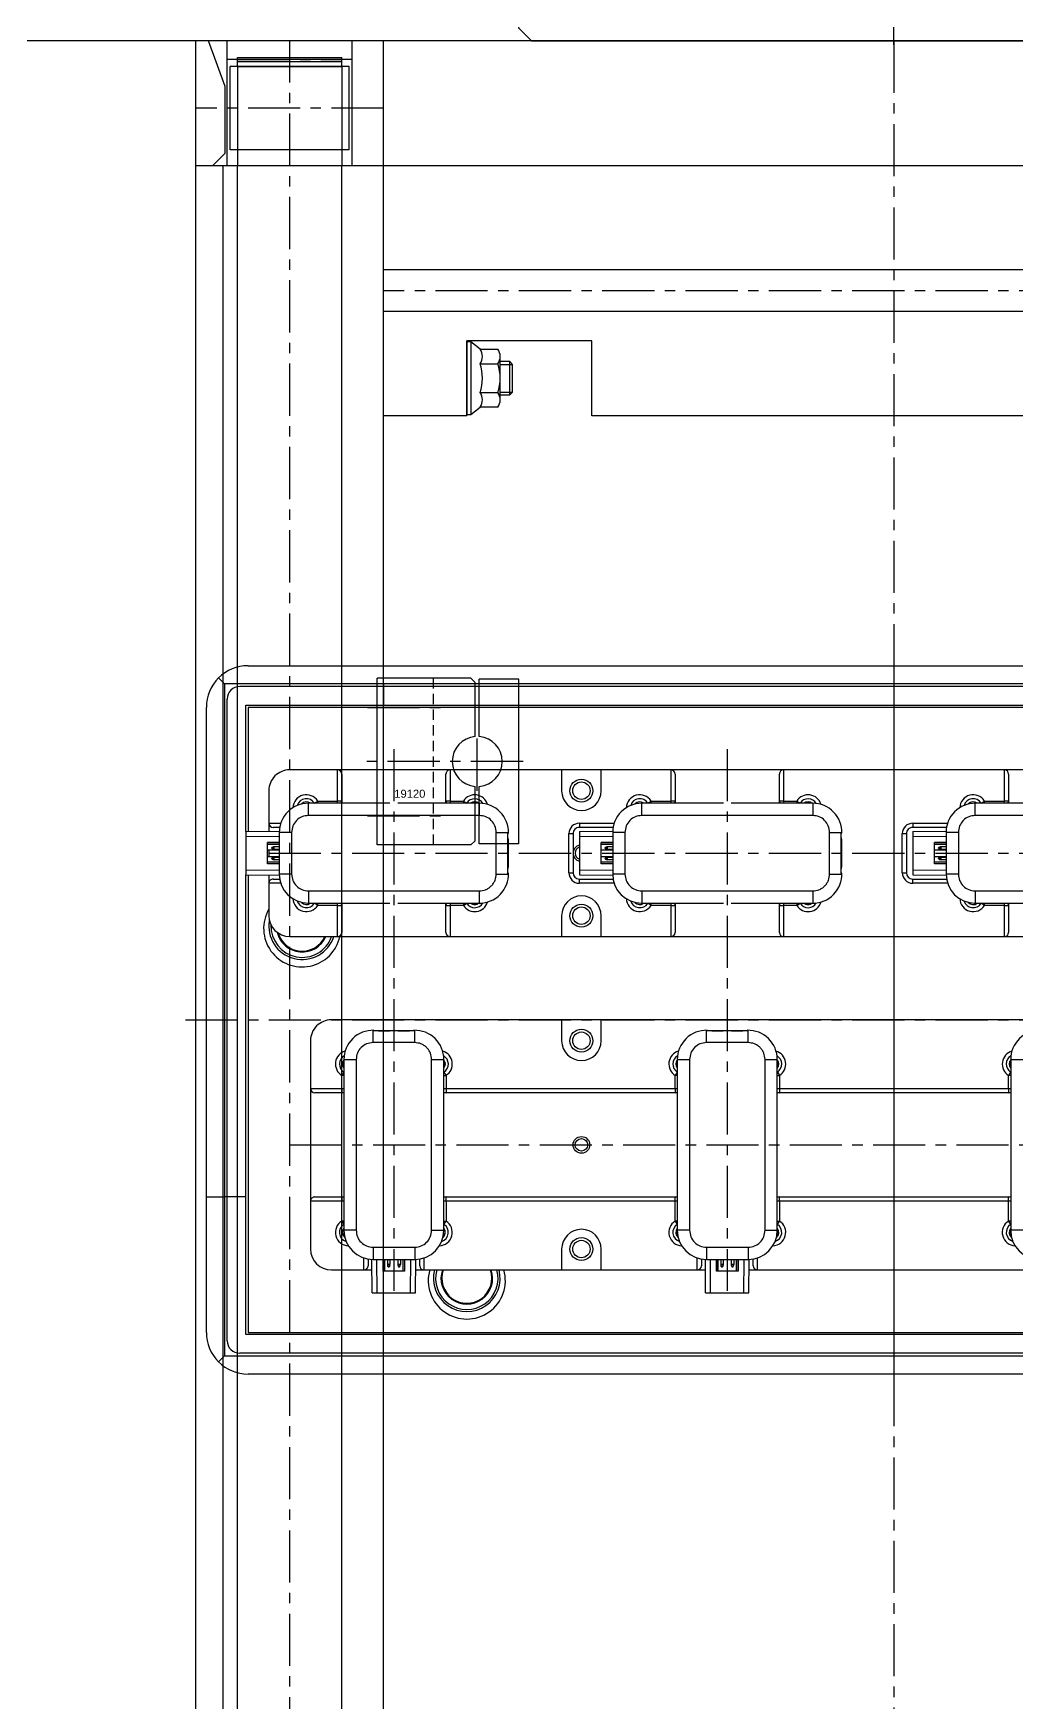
# Model space of a CAD drawing. Header units: inches. Extents: x 0 to 23821, y 0 to 11279.
# Drawn here: x 7330.6 to 7566.6, y 4706.5 to 5107.1 of the extents above; entities that cross this region are included whole.
import ezdxf

# ---------------------------------------------------------------- set-up
doc = ezdxf.new("R2010")
doc.units = ezdxf.units.IN
doc.header["$LTSCALE"] = 10
doc.header["$MEASUREMENT"] = 0
doc.linetypes.add('CENTER', pattern=[2, 1.25, -0.25, 0.25, -0.25])
doc.linetypes.add('HIDDEN', pattern=[0.375, 0.25, -0.125])
for name, color, linetype in [('11', 1, 'CENTER'), ('22', 2, 'HIDDEN'), ('A', 8, 'Continuous'), ('B', 123, 'Continuous'), ('G', 231, 'Continuous'), ('P', 142, 'Continuous'), ('T', 3, 'Continuous'), ('V', 1, 'Continuous'), ('Y', 60, 'Continuous')]:
    doc.layers.add(name, color=color, linetype=linetype)
doc.styles.get("Standard").update_dxf_attribs({"font": 'arial.ttf'})

# ---------------------------------------------------------------- blocks, each defined once
blk = doc.blocks.new('A$C21f345d0')
blk.add_line((6520, -187), (280, -187))
blk = doc.blocks.new('A$C2d823b01')
for p, q in [((0, 0), (0, -45)), ((0, 0), (30, 0)), ((30, 0), (30, -45)), ((0, -7.5), (30, -7.5)), ((0, -37.5), (30, -37.5)), ((0, -45), (30, -45))]:
    blk.add_line(p, q)
at = {"layer": '11'}
for p, q in [((13.8, 0), (13.8, -45)), ((0, -22.5), (30, -22.5))]:
    blk.add_line(p, q, dxfattribs=at)
blk = doc.blocks.new('A$C2bffb7b2')
for p, q in [((-20, 14.25), (-20, -14.25)), ((-20, 14.25), (0, 14.25)), ((0, 14.25), (0, -14.25)), ((-20, -14.25), (0, -14.25))]:
    blk.add_line(p, q)
blk = doc.blocks.new('A$C46f90cf4')
for p, q in [((-30, 45), (-30, 37.5)), ((-30, 45), (0, 45)), ((0, 45), (0, 0)), ((-30, 37.5), (-4.5, 37.5)), ((-4.5, 37.5), (-4.5, 7.5)), ((-30, 7.5), (-30, 0)), ((-30, 7.5), (-4.5, 7.5)), ((-30, 0), (0, 0))]:
    blk.add_line(p, q)
at = {"layer": 'G'}
for p, q in [((-30, 4), (-27, 7)), ((-27, 7), (-11, 7)), ((-11, 7), (0, 3))]:
    blk.add_line(p, q, dxfattribs=at)
blk = doc.blocks.new('A$C0fd4e748')
for p, q in [((-2.2, 12.5), (-2.2, -12.5)), ((0, 12.5), (-2.2, 12.5)), ((-1.2, 12.5), (-1.2, -12.5)), ((0, 12.5), (0, -12.5)), ((0, -12.5), (-2.2, -12.5))]:
    blk.add_line(p, q)
at = {"layer": '11'}
blk.add_line((-1.68, 12.5), (-1.68, -12.5), dxfattribs=at)
blk = doc.blocks.new('A$C89def2f7')
at = {"layer": 'B'}
for p, q in [((23.8, 35), (0, 35)), ((23.8, 10), (0, 10))]:
    blk.add_line(p, q, dxfattribs=at)
for name, p in [('A$C2d823b01', (0, 45)), ('A$C46f90cf4', (30, 0)), ('A$C2bffb7b2', (23.8, 22.5))]:
    blk.add_blockref(name, p)
at = {"layer": 'B', "rotation": 180}
blk.add_blockref('A$C0fd4e748', (23.8, 22.5), dxfattribs=at)
blk = doc.blocks.new('A$Cb1803f2f')
for p, q in [((60, 0), (0, 0)), ((0, 0), (0, -245)), ((60, 0), (60, -20)), ((42, -20), (42, -50)), ((60, -20), (42, -20)), ((42.25, -21), (42.25, -20)), ((42.25, -20), (59.75, -20)), ((59.75, -20), (59.75, -21)), ((44.07, -23.2), (42.25, -21)), ((42.25, -21), (59.75, -21)), ((44.07, -23.2), (44.07, -27.46)), ((47.54, -23.2), (47.54, -27.46)), ((54.46, -23.2), (54.46, -27.46)), ((59.75, -21), (57.93, -23.2)), ((57.93, -27.46), (57.93, -23.2)), ((56.2, -28), (45.8, -28)), ((47, -30.32), (47, -28)), ((55, -28), (55, -30.32)), ((47.68, -31), (47, -30.32)), ((55, -30.32), (47, -30.32)), ((54.32, -31), (47.68, -31)), ((55, -30.32), (54.32, -31)), ((60, -50), (42, -50)), ((60, -50), (60, -195)), ((60, -195), (42, -195)), ((42, -195), (42, -225)), ((47.68, -214), (47, -214.68)), ((47, -214.68), (47, -217)), ((55, -214.68), (47, -214.68)), ((54.32, -214), (47.68, -214)), ((55, -214.68), (54.32, -214)), ((55, -217), (55, -214.68)), ((44.07, -221.8), (44.07, -217.54)), ((56.2, -217), (45.8, -217)), ((47.54, -221.8), (47.54, -217.54)), ((54.46, -221.8), (54.46, -217.54)), ((57.93, -217.54), (57.93, -221.8)), ((44.07, -221.8), (42.25, -224)), ((42.25, -224), (42.25, -225)), ((42.25, -224), (59.75, -224)), ((59.75, -224), (57.93, -221.8)), ((59.75, -225), (59.75, -224)), ((60, -225), (42, -225)), ((42.25, -225), (59.75, -225)), ((60, -225), (60, -245)), ((60, -245), (0, -245))]:
    blk.add_line(p, q)
for centre, radius, start, end in [((45.8, -20.67), 3.07, 235.6158, 304.3842), ((51, -12.27), 11.46, 252.412, 287.588), ((56.2, -20.67), 3.07, 235.6158, 304.3842), ((45.8, -24.93), 3.07, 235.6158, 304.3842), ((51, -16.54), 11.46, 252.412, 287.588), ((56.2, -24.93), 3.07, 235.6158, 304.3842), ((45.8, -220.07), 3.07, 55.6158, 124.3842), ((51, -228.46), 11.46, 72.412, 107.588), ((56.2, -220.07), 3.07, 55.6158, 124.3842), ((45.8, -224.33), 3.07, 55.6158, 124.3842), ((51, -232.73), 11.46, 72.412, 107.588), ((56.2, -224.33), 3.07, 55.6158, 124.3842)]:
    blk.add_arc(centre, radius, start, end)
at = {"layer": '11'}
blk.add_line((30, 0), (30, -245), dxfattribs=at)
at = {"layer": 'A'}
for p, q in [((25, 0), (25, -245)), ((35, 0), (35, -245))]:
    blk.add_line(p, q, dxfattribs=at)
at = {"layer": 'T'}
for p, q in [((47.68, -28), (47.68, -31)), ((54.32, -28), (54.32, -31)), ((47.68, -217), (47.68, -214)), ((54.32, -217), (54.32, -214))]:
    blk.add_line(p, q, dxfattribs=at)
blk = doc.blocks.new('A$C64782e2b')
at = {"xscale": -1, "rotation": 90}
blk.add_blockref('A$Cb1803f2f', (0, 0), dxfattribs=at)
blk = doc.blocks.new('A$C2c7bb568')
for p, q in [((122.5, -130), (122.5, -570)), ((167.5, -130), (167.5, -570)), ((122.5, -570), (167.5, -570))]:
    blk.add_line(p, q)
at = {"layer": '11'}
for p, q in [((0, -600), (0, -130)), ((145, -130), (145, -570))]:
    blk.add_line(p, q, dxfattribs=at)
at = {"layer": 'B'}
for p, q in [((132.5, -130), (132.5, -570)), ((157.5, -130), (157.5, -570))]:
    blk.add_line(p, q, dxfattribs=at)
at = {"layer": 'G'}
blk.add_line((161, -130), (161, -570), dxfattribs=at)
at = {"xscale": -1}
for name, p, rotation in [('A$C64782e2b', (-122.5, -570), 180), ('A$C89def2f7', (167.5, -570), 90)]:
    blk.add_blockref(name, p, dxfattribs=dict(at, rotation=rotation))
blk = doc.blocks.new('A$Cc94e9993')
h = blk.add_hatch(color=256)
h.dxf.hatch_style = 1
h.paths.add_polyline_path([(-40, 70, 0.414214), (-45, 65), (-40, 65)])
h.paths.add_polyline_path([(-35, 65), (-40, 65), (-40, 60, 0.414214)])
h = blk.add_hatch(color=256)
h.dxf.hatch_style = 1
h.paths.add_polyline_path([(40, 70, 0.414214), (35, 65), (40, 65)])
h.paths.add_polyline_path([(45, 65), (40, 65), (40, 60, 0.414214)])
h = blk.add_hatch(color=256)
h.dxf.hatch_style = 1
h.paths.add_polyline_path([(-34, 22.5), (-34, 25.5, 0.414214), (-37, 22.5)])
h.paths.add_polyline_path([(-34, 19.5, 0.414214), (-31, 22.5), (-34, 22.5)])
h = blk.add_hatch(color=256)
h.dxf.hatch_style = 1
h.paths.add_polyline_path([(34, 22.5), (34, 25.5, 0.414214), (31, 22.5)])
h.paths.add_polyline_path([(34, 19.5, 0.414214), (37, 22.5), (34, 22.5)])
h = blk.add_hatch(color=256)
h.dxf.hatch_style = 1
h.paths.add_polyline_path([(-34, -22.5), (-34, -19.5, 0.414214), (-37, -22.5)])
h.paths.add_polyline_path([(-34, -25.5, 0.414214), (-31, -22.5), (-34, -22.5)])
h = blk.add_hatch(color=256)
h.dxf.hatch_style = 1
h.paths.add_polyline_path([(34, -22.5), (34, -19.5, 0.414214), (31, -22.5)])
h.paths.add_polyline_path([(34, -25.5, 0.414214), (37, -22.5), (34, -22.5)])
h = blk.add_hatch(color=256)
h.dxf.hatch_style = 1
h.paths.add_polyline_path([(-40, -60, 0.414214), (-45, -65), (-40, -65)])
h.paths.add_polyline_path([(-35, -65), (-40, -65), (-40, -70, 0.414214)])
h = blk.add_hatch(color=256)
h.dxf.hatch_style = 1
h.paths.add_polyline_path([(40, -60, 0.414214), (35, -65), (40, -65)])
h.paths.add_polyline_path([(45, -65), (40, -65), (40, -70, 0.414214)])
for p, q in [((-90, 84.5), (-87, 87.5)), ((-90, -84.5), (-90, 84.5)), ((-87, 87.5), (87, 87.5)), ((87, 87.5), (90, 84.5)), ((90, -84.5), (90, 84.5)), ((-90, 29.9), (90, 29.9)), ((-90, -29.9), (90, -29.9)), ((-90, -84.5), (-87, -87.5)), ((-87, -87.5), (87, -87.5)), ((87, -87.5), (90, -84.5))]:
    blk.add_line(p, q)
for centre, radius in [((-80, 65), 4.5), ((-40, 65), 5), ((-10, 70), 2.07), ((10, 70), 2.07), ((40, 65), 5), ((80, 65), 4.5), ((-34, 22.5), 3), ((-21, 22.5), 3.3), ((21, 22.5), 3.3), ((34, 22.5), 3), ((0, 0), 18), ((-62, 0), 13), ((62, 0), 13), ((-34, -22.5), 3), ((-21, -22.5), 3.3), ((21, -22.5), 3.3), ((34, -22.5), 3), ((-40, -65), 5), ((40, -65), 5), ((-80, -65), 4.5), ((80, -65), 4.5), ((-10, -70), 2.07), ((10, -70), 2.07)]:
    blk.add_circle(centre, radius)
at = {"layer": '11'}
for p, q in [((0, -88.5), (0, 88.5)), ((-80, 73), (-80, 57)), ((-10, 73.5), (-10, 66.5)), ((10, 73.5), (10, 66.5)), ((80, 73), (80, 57)), ((-40, 71), (-40, 59)), ((-13.5, 70), (-6.5, 70)), ((6.5, 70), (13.5, 70)), ((40, 71), (40, 59)), ((-88, 65), (-72, 65)), ((-46, 65), (-34, 65)), ((34, 65), (46, 65)), ((72, 65), (88, 65)), ((-21, 29), (-21, 16)), ((21, 29), (21, 16)), ((-34, 26.5), (-34, 18.5)), ((34, 26.5), (34, 18.5)), ((-38, 22.5), (-30, 22.5)), ((-27.5, 22.5), (-14.5, 22.5)), ((14.5, 22.5), (27.5, 22.5)), ((30, 22.5), (38, 22.5)), ((-62, -14), (-62, 14)), ((62, -14), (62, 14)), ((-91, 0), (91, 0)), ((-21, -16), (-21, -29)), ((21, -16), (21, -29)), ((-34, -18.5), (-34, -26.5)), ((34, -18.5), (34, -26.5)), ((-38, -22.5), (-30, -22.5)), ((-27.5, -22.5), (-14.5, -22.5)), ((14.5, -22.5), (27.5, -22.5)), ((30, -22.5), (38, -22.5)), ((-80, -57), (-80, -73)), ((-40, -59), (-40, -71)), ((40, -59), (40, -71)), ((80, -57), (80, -73)), ((-88, -65), (-72, -65)), ((-46, -65), (-34, -65)), ((-10, -66.5), (-10, -73.5)), ((10, -66.5), (10, -73.5)), ((34, -65), (46, -65)), ((72, -65), (88, -65)), ((-13.5, -70), (-6.5, -70)), ((6.5, -70), (13.5, -70))]:
    blk.add_line(p, q, dxfattribs=at)
at = {"layer": '22'}
for centre, radius in [((-80, 65), 7), ((80, 65), 7), ((-21, 22.5), 5.5), ((21, 22.5), 5.5), ((-21, -22.5), 5.5), ((21, -22.5), 5.5), ((-80, -65), 7), ((80, -65), 7)]:
    blk.add_circle(centre, radius, dxfattribs=at)
at = {"layer": 'T'}
for centre in [(-10, 70), (10, 70), (-10, -70), (10, -70)]:
    blk.add_arc(centre, 2.5, 255, 165, dxfattribs=at)
blk = doc.blocks.new('A$C523db8ad')
for p, q in [((-5, 12.5), (41, 12.5)), ((41, -12.5), (41, 12.5)), ((-8, -9.5), (-8, 9.5)), ((-5, -12.5), (41, -12.5))]:
    blk.add_line(p, q)
for centre in [(0, 0), (20, 0)]:
    blk.add_circle(centre, 2.75)
for centre, start, end in [((-5, 9.5), 90, 180), ((-5, -9.5), 180, 270)]:
    blk.add_arc(centre, 3, start, end)
at = {"layer": '11'}
for p, q in [((-3.75, 0), (3.75, 0)), ((0, 3.75), (0, -3.75)), ((16.25, 0), (23.75, 0)), ((20, 3.75), (20, -3.75)), ((36.8, 0), (42, 0))]:
    blk.add_line(p, q, dxfattribs=at)
at = {"layer": '22'}
for p, q in [((37.8, -12.5), (37.8, 12.5)), ((37.8, 6.5), (41, 6.5)), ((41, -6.5), (37.8, -6.5))]:
    blk.add_line(p, q, dxfattribs=at)
blk = doc.blocks.new('A$Cfb394132')
blk.add_blockref('A$Cc94e9993', (0, 0))
at = {"layer": '22'}
blk.add_blockref('A$C523db8ad', (-10, -70), dxfattribs=at)
blk = doc.blocks.new('A$C1d24d074')
blk.add_blockref('A$Cfb394132', (0, 0))
blk = doc.blocks.new('A$C5f50f6ba')
blk.add_blockref('A$C1d24d074', (0, 0))
blk = doc.blocks.new('A$C79f051db')
for p, q in [((-19.75, 10), (-19.75, 0.5)), ((19.75, 10), (-19.75, 10)), ((19.75, 10), (19.75, 0.5)), ((-5.98, 0.5), (-19.75, 0.5)), ((19.75, 0.5), (5.98, 0.5)), ((-19, -0.5), (-20, -1.5)), ((-20, -1.5), (-20, -24)), ((-5.98, -0.5), (-19, -0.5)), ((19, -0.5), (5.98, -0.5)), ((20, -1.5), (19, -0.5)), ((20, -1.5), (20, -24)), ((20, -22.5), (-20, -22.5)), ((20, -24), (-20, -24))]:
    blk.add_line(p, q)
for start, end in [(4.7802, 175.2198), (184.7802, 355.2198)]:
    blk.add_arc((0, 0), 6, start, end)
at = {"layer": '11'}
for p, q in [((0, 11), (0, -26.9)), ((7, 0), (-7, 0)), ((-13, -26.34), (-13, -8.31)), ((13, -26.34), (13, -8.31))]:
    blk.add_line(p, q, dxfattribs=at)
at = {"layer": '22'}
blk.add_line((20, -10.5), (-20, -10.5), dxfattribs=at)
blk.add_text('19120', height=1.92, rotation=90).set_placement((8.68, -19.9))
blk = doc.blocks.new('A$Ce158b9f5')
for p, q in [((15, 177.5), (325, 177.5)), ((330.63, 173.13), (9.37, 173.13)), ((332.07, 174.57), (330.63, 173.13)), ((330.63, 135), (330.63, 173.13)), ((14.5, 168), (325.5, 168)), ((325, 167.5), (15, 167.5)), ((325, 57.69), (325, 167.5)), ((325.5, 168), (325.5, 135)), ((335, 167.5), (335, 135)), ((204.81, 158), (204.74, 150)), ((215.19, 158), (204.81, 158)), ((206.01, 158), (205.94, 150)), ((213.99, 158), (214.06, 150)), ((215.19, 158), (215.26, 150)), ((284.81, 158), (284.74, 150)), ((295.19, 158), (284.81, 158)), ((286.01, 158), (285.94, 150)), ((293.99, 158), (294.06, 150)), ((295.19, 158), (295.26, 150)), ((202.8, 152.5), (137.2, 152.5)), ((204.77, 152.5), (202.8, 152.5)), ((202.8, 149.65), (202.8, 152.5)), ((207.42, 150), (207.42, 152.8)), ((207.42, 152.8), (212.58, 152.8)), ((207.45, 150), (207.45, 152.8)), ((207.85, 150), (207.85, 152.8)), ((212.15, 152.8), (212.15, 150)), ((212.55, 152.8), (212.55, 150)), ((212.58, 150), (212.58, 152.8)), ((217.2, 152.5), (215.23, 152.5)), ((240.25, 152.5), (217.2, 152.5)), ((217.2, 152.5), (217.2, 149.65)), ((240.25, 152.5), (240.25, 147.5)), ((249.75, 152.5), (240.25, 152.5)), ((249.75, 147.5), (249.75, 152.5)), ((282.8, 152.5), (249.75, 152.5)), ((284.77, 152.5), (282.8, 152.5)), ((282.8, 149.65), (282.8, 152.5)), ((287.42, 150), (287.42, 152.8)), ((287.42, 152.8), (292.58, 152.8)), ((287.45, 150), (287.45, 152.8)), ((287.85, 150), (287.85, 152.8)), ((292.15, 152.8), (292.15, 150)), ((292.55, 152.8), (292.55, 150)), ((292.58, 150), (292.58, 152.8)), ((297.2, 152.5), (295.23, 152.5)), ((305, 152.5), (297.2, 152.5)), ((297.2, 152.5), (297.2, 149.65)), ((203.8, 151.5), (203.8, 149.9)), ((215, 150), (205, 150)), ((205, 147.05), (205, 150)), ((208.45, 150), (208.45, 151.21)), ((208.45, 151.21), (209.05, 151.21)), ((208.56, 151.7), (208.51, 151.55)), ((208.99, 151.55), (208.51, 151.55)), ((208.94, 151.7), (208.56, 151.7)), ((208.71, 151.8), (208.79, 151.8)), ((208.99, 151.55), (208.94, 151.7)), ((209.05, 150), (209.05, 151.21)), ((210.95, 151.21), (211.55, 151.21)), ((210.95, 150), (210.95, 151.21)), ((211.01, 151.55), (211.06, 151.7)), ((211.49, 151.55), (211.01, 151.55)), ((211.44, 151.7), (211.06, 151.7)), ((211.21, 151.8), (211.29, 151.8)), ((211.44, 151.7), (211.49, 151.55)), ((211.55, 150), (211.55, 151.21)), ((215, 147.05), (215, 150)), ((216.2, 149.9), (216.2, 151.5)), ((283.8, 151.5), (283.8, 149.9)), ((295, 150), (285, 150)), ((285, 147.05), (285, 150)), ((288.45, 150), (288.45, 151.21)), ((288.45, 151.21), (289.05, 151.21)), ((288.56, 151.7), (288.51, 151.55)), ((288.99, 151.55), (288.51, 151.55)), ((288.94, 151.7), (288.56, 151.7)), ((288.71, 151.8), (288.79, 151.8)), ((288.99, 151.55), (288.94, 151.7)), ((289.05, 150), (289.05, 151.21)), ((290.95, 151.21), (291.55, 151.21)), ((290.95, 150), (290.95, 151.21)), ((291.01, 151.55), (291.06, 151.7)), ((291.49, 151.55), (291.01, 151.55)), ((291.44, 151.7), (291.06, 151.7)), ((291.21, 151.8), (291.29, 151.8)), ((291.44, 151.7), (291.49, 151.55)), ((291.55, 150), (291.55, 151.21)), ((295, 147.05), (295, 150)), ((296.2, 149.9), (296.2, 151.5)), ((215, 147.05), (205, 147.05)), ((295, 147.05), (285, 147.05)), ((310, 136), (310, 147.5)), ((139.05, 143), (142, 143)), ((142, 102), (142, 143)), ((142, 140.78), (142.52, 140.78)), ((142.52, 140.78), (142.01, 141.58)), ((142.52, 140.78), (142.52, 136)), ((197.99, 141.58), (197.48, 140.78)), ((197.48, 136), (197.48, 140.78)), ((198, 140.78), (197.48, 140.78)), ((198, 143), (198, 102)), ((200.95, 143), (198, 143)), ((200.95, 143), (200.95, 102)), ((219.05, 102), (219.05, 143)), ((219.05, 143), (222, 143)), ((222, 102), (222, 143)), ((222, 140.78), (222.52, 140.78)), ((222.52, 140.78), (222.01, 141.58)), ((222.52, 140.78), (222.52, 136)), ((277.99, 141.58), (277.48, 140.78)), ((277.48, 136), (277.48, 140.78)), ((278, 140.78), (277.48, 140.78)), ((278, 143), (278, 102)), ((280.95, 143), (278, 143)), ((280.95, 143), (280.95, 102)), ((299.05, 102), (299.05, 143)), ((299.05, 143), (302, 143)), ((302, 102), (302, 143)), ((302, 140.78), (302.52, 140.78)), ((302.52, 140.78), (302.01, 141.58)), ((302.52, 140.78), (302.52, 136)), ((142, 136), (142.52, 136)), ((142.52, 135), (142, 135)), ((142.52, 136), (197.48, 136)), ((142.52, 136), (142.52, 135)), ((197.48, 135), (142.52, 135)), ((197.48, 136), (197.48, 135)), ((197.48, 136), (198, 136)), ((198, 135), (197.48, 135)), ((222, 136), (222.52, 136)), ((222.52, 135), (222, 135)), ((222.52, 136), (277.48, 136)), ((222.52, 136), (222.52, 135)), ((277.48, 135), (222.52, 135)), ((277.48, 136), (277.48, 135)), ((277.48, 136), (278, 136)), ((278, 135), (277.48, 135)), ((302, 136), (302.52, 136)), ((302.52, 135), (302, 135)), ((302.52, 136), (310, 136)), ((302.52, 135), (302.52, 136)), ((309, 135), (302.52, 135)), ((310, 109), (310, 136)), ((325.5, 135), (330.63, 135)), ((325.5, 135), (325.5, 57.69)), ((335, 135), (330.63, 135)), ((330.63, 11.87), (330.63, 135)), ((335, 135), (335, 17.5)), ((142, 110), (142.52, 110)), ((142.52, 109), (142, 109)), ((142.52, 109), (142.52, 110)), ((142.52, 110), (197.48, 110)), ((142.52, 109), (142.52, 105.82)), ((197.48, 109), (142.52, 109)), ((197.48, 109), (197.48, 110)), ((197.48, 110), (198, 110)), ((197.48, 105.82), (197.48, 109)), ((198, 109), (197.48, 109)), ((222, 110), (222.52, 110)), ((222.52, 109), (222, 109)), ((222.52, 110), (277.48, 110)), ((222.52, 109), (222.52, 110)), ((277.48, 109), (222.52, 109)), ((222.52, 109), (222.52, 105.82)), ((277.48, 109), (277.48, 110)), ((277.48, 110), (278, 110)), ((277.48, 105.82), (277.48, 109)), ((278, 109), (277.48, 109)), ((302, 110), (302.52, 110)), ((302.52, 109), (302, 109)), ((302.52, 110), (309, 110)), ((302.52, 109), (302.52, 110)), ((310, 109), (302.52, 109)), ((302.52, 109), (302.52, 105.82)), ((310, 97.5), (310, 109)), ((142, 105.82), (142.52, 105.82)), ((142.01, 105.02), (142.52, 105.82)), ((197.99, 105.02), (197.48, 105.82)), ((198, 105.82), (197.48, 105.82)), ((222, 105.82), (222.52, 105.82)), ((222.01, 105.02), (222.52, 105.82)), ((277.99, 105.02), (277.48, 105.82)), ((278, 105.82), (277.48, 105.82)), ((302, 105.82), (302.52, 105.82)), ((302.01, 105.02), (302.52, 105.82)), ((142, 102), (139.05, 102)), ((200.95, 102), (198, 102)), ((222, 102), (219.05, 102)), ((280.95, 102), (278, 102)), ((302, 102), (299.05, 102)), ((205, 97.95), (215, 97.95)), ((205, 97.95), (205, 95.16)), ((215, 97.95), (215, 95.16)), ((240.25, 97.5), (240.25, 92.5)), ((249.75, 92.5), (249.75, 97.5)), ((285, 97.95), (295, 97.95)), ((285, 97.95), (285, 95.16)), ((295, 97.95), (295, 95.16)), ((35, 92.5), (305, 92.5)), ((205, 95.16), (215, 95.16)), ((205.19, 95), (205.21, 95.16)), ((206.8, 95.16), (206.8, 95.1)), ((209, 95.1), (206.8, 95.1)), ((213.2, 95.1), (211, 95.1)), ((213.2, 95.16), (213.2, 95.1)), ((214.79, 95.16), (214.81, 95)), ((285, 95.16), (295, 95.16)), ((285.19, 95), (285.21, 95.16)), ((286.8, 95.16), (286.8, 95.1)), ((289, 95.1), (286.8, 95.1)), ((293.2, 95.1), (291, 95.1)), ((293.2, 95.16), (293.2, 95.1)), ((294.79, 95.16), (294.81, 95)), ((315, 72.5), (25, 72.5)), ((143.5, 72.5), (143.5, 65.02)), ((196.5, 65.02), (196.5, 72.5)), ((223.5, 72.5), (223.5, 65.02)), ((240.25, 72.5), (240.25, 67.5)), ((249.75, 67.5), (249.75, 72.5)), ((276.5, 65.02), (276.5, 72.5)), ((303.5, 72.5), (303.5, 65.02)), ((142.5, 65.02), (142.5, 71.5)), ((197.5, 71.5), (197.5, 65.02)), ((222.5, 65.02), (222.5, 71.5)), ((277.5, 71.5), (277.5, 65.02)), ((302.5, 65.02), (302.5, 71.5)), ((150.5, 64.5), (130.94, 64.5)), ((143.5, 65.02), (142.5, 65.02)), ((142.5, 64.5), (142.5, 65.02)), ((143.5, 65.02), (148.28, 65.02)), ((143.5, 65.02), (143.5, 64.5)), ((148.28, 65.02), (149.08, 64.51)), ((148.28, 65.02), (148.28, 64.5)), ((150.5, 61.55), (150.5, 64.5)), ((209.06, 64.5), (189.5, 64.5)), ((189.5, 61.55), (189.5, 64.5)), ((193.32, 65.02), (192.52, 64.51)), ((193.32, 65.02), (196.5, 65.02)), ((193.32, 64.5), (193.32, 65.02)), ((197.5, 65.02), (196.5, 65.02)), ((196.5, 64.5), (196.5, 65.02)), ((197.5, 65.02), (197.5, 64.5)), ((230.5, 64.5), (210.94, 64.5)), ((223.5, 65.02), (222.5, 65.02)), ((222.5, 64.5), (222.5, 65.02)), ((223.5, 65.02), (228.28, 65.02)), ((223.5, 65.02), (223.5, 64.5)), ((228.28, 65.02), (229.08, 64.51)), ((228.28, 65.02), (228.28, 64.5)), ((230.5, 61.55), (230.5, 64.5)), ((289.06, 64.5), (269.5, 64.5)), ((269.5, 61.55), (269.5, 64.5)), ((273.32, 65.02), (272.52, 64.51)), ((273.32, 65.02), (276.5, 65.02)), ((273.32, 64.5), (273.32, 65.02)), ((277.5, 65.02), (276.5, 65.02)), ((276.5, 64.5), (276.5, 65.02)), ((277.5, 65.02), (277.5, 64.5)), ((310.5, 64.5), (290.94, 64.5)), ((303.5, 65.02), (302.5, 65.02)), ((302.5, 64.5), (302.5, 65.02)), ((303.5, 65.02), (308.28, 65.02)), ((303.5, 65.02), (303.5, 64.5)), ((308.28, 65.02), (309.08, 64.51)), ((308.28, 65.02), (308.28, 64.5)), ((310.5, 61.55), (310.5, 64.5)), ((320, 59.7), (320, 67.5)), ((150.5, 61.55), (109.5, 61.55)), ((230.5, 61.55), (189.5, 61.55)), ((310.5, 61.55), (269.5, 61.55)), ((154.55, 47.5), (154.55, 57.5)), ((154.55, 57.5), (157.5, 57.5)), ((157.15, 59.7), (165.5, 59.7)), ((165.5, 58.7), (157.4, 58.7)), ((165.5, 57.69), (157.5, 57.76)), ((157.5, 47.5), (157.5, 57.5)), ((165.5, 56.49), (157.5, 56.56)), ((165.5, 59.7), (165.5, 58.7)), ((165.5, 48.51), (165.5, 56.49)), ((167, 47.8), (167, 57.2)), ((168, 57.2), (167, 57.2)), ((168, 57.2), (168, 47.8)), ((182.5, 57.31), (182.66, 57.29)), ((182.66, 57.5), (182.66, 47.5)), ((185.45, 57.5), (182.66, 57.5)), ((185.45, 57.5), (185.45, 47.5)), ((234.55, 47.5), (234.55, 57.5)), ((234.55, 57.5), (237.5, 57.5)), ((237.15, 59.7), (245.5, 59.7)), ((245.5, 58.7), (237.4, 58.7)), ((245.5, 57.69), (237.5, 57.76)), ((237.5, 47.5), (237.5, 57.5)), ((245.5, 56.49), (237.5, 56.56)), ((245.5, 59.7), (245.5, 58.7)), ((245.5, 48.51), (245.5, 56.49)), ((248, 57.2), (247, 57.2)), ((247, 47.8), (247, 57.2)), ((248, 57.2), (248, 47.8)), ((262.5, 57.31), (262.66, 57.29)), ((262.66, 57.5), (262.66, 47.5)), ((265.45, 57.5), (262.66, 57.5)), ((265.45, 57.5), (265.45, 47.5)), ((314.55, 47.5), (314.55, 57.5)), ((314.55, 57.5), (317.5, 57.5)), ((317.15, 59.7), (320, 59.7)), ((319, 58.7), (317.4, 58.7)), ((325.5, 57.69), (317.5, 57.76)), ((317.5, 47.5), (317.5, 57.5)), ((325.5, 56.49), (317.5, 56.56)), ((320, 57.73), (320, 59.7)), ((325.5, 48.51), (325.5, 56.49)), ((157.5, 55.08), (160.3, 55.08)), ((157.5, 55.05), (160.3, 55.05)), ((157.5, 54.65), (160.3, 54.65)), ((157.5, 54.05), (158.71, 54.05)), ((158.71, 53.45), (157.5, 53.45)), ((160.3, 53.25), (157.5, 53.25)), ((158.71, 54.05), (158.71, 53.45)), ((159.05, 53.51), (159.05, 53.99)), ((159.2, 53.94), (159.05, 53.99)), ((159.05, 53.51), (159.2, 53.56)), ((159.2, 53.56), (159.2, 53.94)), ((159.3, 53.79), (159.3, 53.71)), ((160.3, 55.08), (160.3, 49.92)), ((182.6, 49.3), (182.6, 55.7)), ((182.6, 55.7), (182.66, 55.7)), ((237.5, 55.08), (240.3, 55.08)), ((237.5, 55.05), (240.3, 55.05)), ((237.5, 54.65), (240.3, 54.65)), ((237.5, 54.05), (238.71, 54.05)), ((238.71, 53.45), (237.5, 53.45)), ((240.3, 53.25), (237.5, 53.25)), ((238.71, 54.05), (238.71, 53.45)), ((239.05, 53.51), (239.05, 53.99)), ((239.2, 53.94), (239.05, 53.99)), ((239.05, 53.51), (239.2, 53.56)), ((239.2, 53.56), (239.2, 53.94)), ((239.3, 53.79), (239.3, 53.71)), ((240.3, 55.08), (240.3, 49.92)), ((262.6, 49.3), (262.6, 55.7)), ((262.6, 55.7), (262.66, 55.7)), ((317.5, 55.08), (320.3, 55.08)), ((317.5, 55.05), (320.3, 55.05)), ((317.5, 54.65), (320.3, 54.65)), ((317.5, 54.05), (318.71, 54.05)), ((318.71, 53.45), (317.5, 53.45)), ((320.3, 53.25), (317.5, 53.25)), ((318.71, 54.05), (318.71, 53.45)), ((319.05, 53.51), (319.05, 53.99)), ((319.2, 53.94), (319.05, 53.99)), ((319.05, 53.51), (319.2, 53.56)), ((319.2, 53.56), (319.2, 53.94)), ((319.3, 53.79), (319.3, 53.71)), ((320, 51.75), (320, 53.25)), ((320.3, 55.08), (320.3, 49.92)), ((157.5, 51.75), (160.3, 51.75)), ((158.71, 51.55), (157.5, 51.55)), ((157.5, 50.95), (158.71, 50.95)), ((160.3, 50.35), (157.5, 50.35)), ((160.3, 49.95), (157.5, 49.95)), ((157.5, 49.92), (160.3, 49.92)), ((165.5, 48.51), (157.5, 48.44)), ((158.71, 51.55), (158.71, 50.95)), ((159.05, 51.01), (159.05, 51.49)), ((159.05, 51.49), (159.2, 51.44)), ((159.2, 51.06), (159.05, 51.01)), ((159.2, 51.06), (159.2, 51.44)), ((159.3, 51.29), (159.3, 51.21)), ((182.6, 49.3), (182.66, 49.3)), ((237.5, 51.75), (240.3, 51.75)), ((238.71, 51.55), (237.5, 51.55)), ((237.5, 50.95), (238.71, 50.95)), ((240.3, 50.35), (237.5, 50.35)), ((240.3, 49.95), (237.5, 49.95)), ((237.5, 49.92), (240.3, 49.92)), ((245.5, 48.51), (237.5, 48.44)), ((238.71, 51.55), (238.71, 50.95)), ((239.05, 51.01), (239.05, 51.49)), ((239.05, 51.49), (239.2, 51.44)), ((239.2, 51.06), (239.05, 51.01)), ((239.2, 51.06), (239.2, 51.44)), ((239.3, 51.29), (239.3, 51.21)), ((262.6, 49.3), (262.66, 49.3)), ((317.5, 51.75), (320.3, 51.75)), ((318.71, 51.55), (317.5, 51.55)), ((317.5, 50.95), (318.71, 50.95)), ((320.3, 50.35), (317.5, 50.35)), ((320.3, 49.95), (317.5, 49.95)), ((317.5, 49.92), (320.3, 49.92)), ((325.5, 48.51), (317.5, 48.44)), ((318.71, 51.55), (318.71, 50.95)), ((319.05, 51.01), (319.05, 51.49)), ((319.05, 51.49), (319.2, 51.44)), ((319.2, 51.06), (319.05, 51.01)), ((319.2, 51.06), (319.2, 51.44)), ((319.3, 51.29), (319.3, 51.21)), ((154.55, 47.5), (157.5, 47.5)), ((165.5, 45.3), (157.15, 45.3)), ((157.4, 46.3), (165.5, 46.3)), ((165.5, 47.31), (157.5, 47.24)), ((165.5, 45.3), (165.5, 46.3)), ((168, 47.8), (167, 47.8)), ((182.66, 47.71), (182.5, 47.69)), ((185.45, 47.5), (182.66, 47.5)), ((234.55, 47.5), (237.5, 47.5)), ((245.5, 45.3), (237.15, 45.3)), ((237.4, 46.3), (245.5, 46.3)), ((245.5, 47.31), (237.5, 47.24)), ((245.5, 45.3), (245.5, 46.3)), ((248, 47.8), (247, 47.8)), ((262.66, 47.71), (262.5, 47.69)), ((265.45, 47.5), (262.66, 47.5)), ((314.55, 47.5), (317.5, 47.5)), ((320, 45.3), (317.15, 45.3)), ((317.4, 46.3), (319, 46.3)), ((325.5, 47.31), (317.5, 47.24)), ((320, 45.3), (320, 47.27)), ((320, 37.5), (320, 45.3)), ((325, 17.5), (325, 47.31)), ((325.5, 47.31), (325.5, 17)), ((109.5, 43.45), (150.5, 43.45)), ((130.94, 40.5), (150.5, 40.5)), ((142.5, 39.98), (142.5, 40.5)), ((143.5, 40.5), (143.5, 39.98)), ((148.28, 40.5), (148.28, 39.98)), ((149.08, 40.49), (148.28, 39.98)), ((150.5, 43.45), (150.5, 40.5)), ((189.5, 43.45), (230.5, 43.45)), ((189.5, 40.5), (189.5, 43.45)), ((189.5, 40.5), (209.06, 40.5)), ((193.32, 39.98), (192.52, 40.49)), ((193.32, 39.98), (193.32, 40.5)), ((196.5, 39.98), (196.5, 40.5)), ((197.5, 40.5), (197.5, 39.98)), ((210.94, 40.5), (230.5, 40.5)), ((222.5, 39.98), (222.5, 40.5)), ((223.5, 40.5), (223.5, 39.98)), ((228.28, 40.5), (228.28, 39.98)), ((229.08, 40.49), (228.28, 39.98)), ((230.5, 43.45), (230.5, 40.5)), ((269.5, 43.45), (310.5, 43.45)), ((269.5, 40.5), (269.5, 43.45)), ((269.5, 40.5), (289.06, 40.5)), ((273.32, 39.98), (272.52, 40.49)), ((273.32, 39.98), (273.32, 40.5)), ((276.5, 39.98), (276.5, 40.5)), ((277.5, 40.5), (277.5, 39.98)), ((290.94, 40.5), (310.5, 40.5)), ((302.5, 39.98), (302.5, 40.5)), ((303.5, 40.5), (303.5, 39.98)), ((308.28, 40.5), (308.28, 39.98)), ((309.08, 40.49), (308.28, 39.98)), ((310.5, 43.45), (310.5, 40.5)), ((142.5, 39.98), (143.5, 39.98)), ((142.5, 33.5), (142.5, 39.98)), ((143.5, 39.98), (143.5, 32.5)), ((148.28, 39.98), (143.5, 39.98)), ((196.5, 39.98), (193.32, 39.98)), ((196.5, 32.5), (196.5, 39.98)), ((196.5, 39.98), (197.5, 39.98)), ((197.5, 39.98), (197.5, 33.5)), ((222.5, 39.98), (223.5, 39.98)), ((222.5, 33.5), (222.5, 39.98)), ((223.5, 39.98), (223.5, 32.5)), ((228.28, 39.98), (223.5, 39.98)), ((240.25, 37.5), (240.25, 32.5)), ((249.75, 32.5), (249.75, 37.5)), ((276.5, 39.98), (273.32, 39.98)), ((276.5, 32.5), (276.5, 39.98)), ((276.5, 39.98), (277.5, 39.98)), ((277.5, 39.98), (277.5, 33.5)), ((302.5, 39.98), (303.5, 39.98)), ((302.5, 33.5), (302.5, 39.98)), ((308.28, 39.98), (303.5, 39.98)), ((303.5, 39.98), (303.5, 32.5)), ((25, 32.5), (315, 32.5)), ((325.5, 17), (14.5, 17)), ((15, 17.5), (325, 17.5)), ((292.5, 11.87), (292.5, 17)), ((9.37, 11.87), (330.63, 11.87)), ((292.5, 11.87), (292.5, 7.5)), ((332.07, 10.43), (330.63, 11.87)), ((325, 7.5), (15, 7.5))]:
    blk.add_line(p, q)
at = {"flags": 128}
for points in [[(206.8, 95.1), (206.31, 95.15), (206.27, 95.16)], [(213.73, 95.16), (213.69, 95.15), (213.2, 95.1)], [(286.8, 95.1), (286.31, 95.15), (286.27, 95.16)], [(293.73, 95.16), (293.69, 95.15), (293.2, 95.1)], [(182.6, 55.7), (182.65, 56.19), (182.66, 56.23)], [(262.6, 55.7), (262.65, 56.19), (262.66, 56.23)], [(182.66, 48.77), (182.65, 48.81), (182.6, 49.3)], [(262.66, 48.77), (262.65, 48.81), (262.6, 49.3)]]:
    blk.add_lwpolyline(points, dxfattribs=at)
for centre, radius in [((245, 147.5), 2.75), ((245, 147.5), 2.1), ((245, 122.5), 2), ((245, 122.5), 1.5), ((245, 97.5), 2.75), ((245, 97.5), 2.1), ((245, 67.5), 2.75), ((245, 67.5), 2.1), ((245, 37.5), 2.75), ((245, 37.5), 2.1)]:
    blk.add_circle(centre, radius)
for centre, radius, start, end in [((325, 167.5), 10, 45, 90), ((325, 167.5), 10, 0, 45), ((272.5, 155.05), 9.25, 343.9977, 196.0023), ((272.5, 154.5), 8, 345.5225, 194.4775), ((272.5, 154.5), 7.5, 344.534, 195.466), ((272.5, 154.5), 6.2, 341.1809, 198.8191), ((272.5, 154.5), 6, 340.5288, 199.4712), ((202.8, 151.5), 1, 0, 90), ((217.2, 151.5), 1, 90, 180), ((282.8, 151.5), 1, 0, 90), ((297.2, 151.5), 1, 90, 180), ((305, 147.5), 5, 0, 90), ((135, 143), 7, 0, 90), ((205, 143), 7, 90, 180), ((209.45, 151.21), 1, 160, 180), ((208.71, 151.65), 0.15, 90, 160), ((208.79, 151.65), 0.15, 20, 90), ((208.05, 151.21), 1, 0, 20), ((211.95, 151.21), 1, 160, 180), ((211.21, 151.65), 0.15, 90, 160), ((211.29, 151.65), 0.15, 20, 90), ((210.55, 151.21), 1, 0, 20), ((215, 143), 7, 0, 90), ((285, 143), 7, 90, 180), ((289.45, 151.21), 1, 160, 180), ((288.71, 151.65), 0.15, 90, 160), ((288.79, 151.65), 0.15, 20, 90), ((288.05, 151.21), 1, 0, 20), ((291.95, 151.21), 1, 160, 180), ((291.21, 151.65), 0.15, 90, 160), ((291.29, 151.65), 0.15, 20, 90), ((290.55, 151.21), 1, 0, 20), ((295, 143), 7, 0, 90), ((140.8, 143.5), 3.22, 302.2945, 87.6704), ((140.8, 143.5), 2.27, 302.2945, 72.8386), ((140.8, 143.5), 1.55, 320.6725, 50.233), ((140.8, 143.5), 1.5, 323.1301, 47.5057), ((199.2, 143.5), 3.22, 92.3296, 237.7055), ((199.2, 143.5), 2.27, 107.1614, 237.7055), ((199.2, 143.5), 1.55, 129.767, 219.3275), ((199.2, 143.5), 1.5, 132.4943, 216.8699), ((220.8, 143.5), 3.22, 302.2945, 87.6704), ((220.8, 143.5), 2.27, 302.2945, 72.8386), ((220.8, 143.5), 1.55, 320.6725, 50.233), ((220.8, 143.5), 1.5, 323.1301, 47.5057), ((245, 147.5), 4.75, 180, 0), ((279.2, 143.5), 3.22, 92.3296, 237.7055), ((279.2, 143.5), 2.27, 107.1614, 237.7055), ((279.2, 143.5), 1.55, 129.767, 219.3275), ((279.2, 143.5), 1.5, 132.4943, 216.8699), ((300.8, 143.5), 3.22, 302.2945, 87.6704), ((300.8, 143.5), 2.27, 302.2945, 72.8386), ((300.8, 143.5), 1.55, 320.6725, 50.233), ((300.8, 143.5), 1.5, 323.1301, 47.5057), ((142.52, 135.91), 0.914, 235.1343, 269.8785), ((197.48, 135.91), 0.914, 270.1215, 304.8657), ((222.52, 135.91), 0.914, 235.1343, 269.8785), ((277.48, 135.91), 0.914, 270.1215, 304.8657), ((302.52, 135.91), 0.914, 235.1343, 269.8785), ((309, 136), 1, 270, 0), ((142.52, 109.09), 0.914, 90.1215, 124.8657), ((197.48, 109.09), 0.914, 55.1343, 89.8785), ((222.52, 109.09), 0.914, 90.1215, 124.8657), ((277.48, 109.09), 0.914, 55.1343, 89.8785), ((302.52, 109.09), 0.914, 90.1215, 124.8657), ((309, 109), 1, 0, 90), ((140.8, 103.1), 3.22, 286.4387, 57.7055), ((140.8, 103.1), 2.27, 300.3137, 57.7055), ((199.2, 103.1), 3.22, 122.2945, 253.5613), ((199.2, 103.1), 2.27, 122.2945, 239.6863), ((220.8, 103.1), 3.22, 286.4387, 57.7055), ((220.8, 103.1), 2.27, 300.3137, 57.7055), ((279.2, 103.1), 3.22, 122.2945, 253.5613), ((279.2, 103.1), 2.27, 122.2945, 239.6863), ((300.8, 103.1), 3.22, 286.4387, 57.7055), ((300.8, 103.1), 2.27, 300.3137, 57.7055), ((135, 102), 7, 268.4557, 0), ((140.8, 103.1), 1.55, 320.6725, 39.3275), ((140.8, 103.1), 1.5, 323.1301, 36.8699), ((199.2, 103.1), 1.55, 140.6725, 219.3275), ((199.2, 103.1), 1.5, 143.1301, 216.8699), ((205, 102), 7, 180, 271.5443), ((215, 102), 7, 268.4557, 0), ((220.8, 103.1), 1.55, 320.6725, 39.3275), ((220.8, 103.1), 1.5, 323.1301, 36.8699), ((245, 97.5), 4.75, 0, 180), ((279.2, 103.1), 1.55, 140.6725, 219.3275), ((279.2, 103.1), 1.5, 143.1301, 216.8699), ((285, 102), 7, 180, 271.5443), ((295, 102), 7, 268.4557, 0), ((300.8, 103.1), 1.55, 320.6725, 39.3275), ((300.8, 103.1), 1.5, 323.1301, 36.8699), ((305, 97.5), 5, 270, 0), ((312, 70.55), 9.25, 329.8673, 167.8301), ((312, 70), 8, 349.9385, 161.79), ((312, 70), 7.5, 357.6497, 160.5288), ((312, 70), 6.2, 13.8612, 156.22), ((143.5, 71.5), 1, 90, 180), ((196.5, 71.5), 1, 0, 90), ((223.5, 71.5), 1, 90, 180), ((276.5, 71.5), 1, 0, 90), ((303.5, 71.5), 1, 90, 180), ((312, 70), 6, 16.1275, 155.3757), ((315, 67.5), 5, 0, 90), ((143.41, 65.02), 0.914, 180.1215, 214.8657), ((151, 63.3), 3.22, 2.3296, 147.7055), ((151, 63.3), 2.27, 17.1614, 147.7055), ((151, 63.3), 1.55, 39.767, 129.3275), ((151, 63.3), 1.5, 42.4943, 126.8699), ((150.5, 57.5), 7, 0, 90), ((189.5, 57.5), 7, 90, 181.5443), ((190.6, 63.3), 3.22, 32.2945, 163.5613), ((190.6, 63.3), 2.27, 32.2945, 149.6863), ((190.6, 63.3), 1.55, 50.6725, 129.3275), ((190.6, 63.3), 1.5, 53.1301, 126.8699), ((196.59, 65.02), 0.914, 325.1343, 359.8785), ((223.41, 65.02), 0.914, 180.1215, 214.8657), ((231, 63.3), 3.22, 2.3296, 147.7055), ((231, 63.3), 2.27, 17.1614, 147.7055), ((231, 63.3), 1.55, 39.767, 129.3275), ((231, 63.3), 1.5, 42.4943, 126.8699), ((230.5, 57.5), 7, 0, 90), ((245, 67.5), 4.75, 180, 0), ((269.5, 57.5), 7, 90, 181.5443), ((270.6, 63.3), 3.22, 32.2945, 163.5613), ((270.6, 63.3), 2.27, 32.2945, 149.6863), ((270.6, 63.3), 1.55, 50.6725, 129.3275), ((270.6, 63.3), 1.5, 53.1301, 126.8699), ((276.59, 65.02), 0.914, 325.1343, 359.8785), ((303.41, 65.02), 0.914, 180.1215, 214.8657), ((311, 63.3), 3.22, 2.3296, 147.7055), ((311, 63.3), 2.27, 17.1614, 147.7055), ((311, 63.3), 1.55, 39.767, 129.3275), ((311, 63.3), 1.5, 42.4943, 126.8699), ((310.5, 57.5), 7, 0, 90), ((165.5, 57.2), 2.5, 0, 90), ((165.5, 57.2), 1.5, 0, 90), ((245.5, 57.2), 2.5, 0, 90), ((245.5, 57.2), 1.5, 0, 90), ((319, 59.7), 1, 270, 0), ((158.71, 53.05), 1, 70, 90), ((158.71, 54.45), 1, 270, 290), ((159.15, 53.79), 0.15, 0, 70), ((159.15, 53.71), 0.15, 290, 360), ((238.71, 53.05), 1, 70, 90), ((238.71, 54.45), 1, 270, 290), ((239.15, 53.79), 0.15, 0, 70), ((239.15, 53.71), 0.15, 290, 360), ((245, 52.5), 2, 0, 75.5225), ((245, 52.5), 1.5, 289.4712, 70.5288), ((245, 52.5), 2, 284.4775, 0), ((318.71, 53.05), 1, 70, 90), ((318.71, 54.45), 1, 270, 290), ((319.15, 53.79), 0.15, 0, 70), ((319.15, 53.71), 0.15, 290, 360), ((158.71, 50.55), 1, 70, 90), ((158.71, 51.95), 1, 270, 290), ((159.15, 51.29), 0.15, 0, 70), ((159.15, 51.21), 0.15, 290, 0), ((238.71, 50.55), 1, 70, 90), ((238.71, 51.95), 1, 270, 290), ((239.15, 51.29), 0.15, 0, 70), ((239.15, 51.21), 0.15, 290, 0), ((318.71, 50.55), 1, 70, 90), ((318.71, 51.95), 1, 270, 290), ((319.15, 51.29), 0.15, 0, 70), ((319.15, 51.21), 0.15, 290, 0), ((150.5, 47.5), 7, 270, 0), ((165.5, 47.8), 2.5, 270, 0), ((165.5, 47.8), 1.5, 270, 0), ((189.5, 47.5), 7, 178.4557, 270), ((230.5, 47.5), 7, 270, 0), ((245.5, 47.8), 2.5, 270, 0), ((245.5, 47.8), 1.5, 270, 0), ((269.5, 47.5), 7, 178.4557, 270), ((310.5, 47.5), 7, 270, 0), ((319, 45.3), 1, 0, 90), ((143.41, 39.98), 0.914, 145.1343, 179.8785), ((151, 41.7), 3.22, 212.2945, 357.6704), ((151, 41.7), 2.27, 212.2945, 342.8386), ((151, 41.7), 1.55, 230.6725, 320.233), ((151, 41.7), 1.5, 233.1301, 317.5057), ((190.6, 41.7), 3.22, 196.4387, 327.7055), ((190.6, 41.7), 2.27, 210.3137, 327.7055), ((190.6, 41.7), 1.55, 230.6725, 309.3275), ((190.6, 41.7), 1.5, 233.1301, 306.8699), ((196.59, 39.98), 0.914, 0.1215, 34.8657), ((223.41, 39.98), 0.914, 145.1343, 179.8785), ((231, 41.7), 3.22, 212.2945, 357.6704), ((231, 41.7), 2.27, 212.2945, 342.8386), ((231, 41.7), 1.55, 230.6725, 320.233), ((231, 41.7), 1.5, 233.1301, 317.5057), ((245, 37.5), 4.75, 0, 180), ((270.6, 41.7), 3.22, 196.4387, 327.7055), ((270.6, 41.7), 2.27, 210.3137, 327.7055), ((270.6, 41.7), 1.55, 230.6725, 309.3275), ((270.6, 41.7), 1.5, 233.1301, 306.8699), ((276.59, 39.98), 0.914, 0.1215, 34.8657), ((303.41, 39.98), 0.914, 145.1343, 179.8785), ((311, 41.7), 3.22, 212.2945, 357.6704), ((311, 41.7), 2.27, 212.2945, 342.8386), ((311, 41.7), 1.55, 230.6725, 320.233), ((311, 41.7), 1.5, 233.1301, 317.5057), ((315, 37.5), 5, 270, 0), ((143.5, 33.5), 1, 180, 270), ((196.5, 33.5), 1, 270, 0), ((223.5, 33.5), 1, 180, 270), ((276.5, 33.5), 1, 270, 0), ((303.5, 33.5), 1, 180, 270), ((325, 17.5), 10, 315, 0), ((325, 17.5), 10, 270, 315)]:
    blk.add_arc(centre, radius, start, end)
for points in [[(205, 147.05), (204.47, 146.99), (203.41, 146.87), (202.07, 145.93), (201.13, 144.59), (201.01, 143.53), (200.95, 143)], [(219.05, 143), (218.99, 143.53), (218.87, 144.59), (217.93, 145.93), (216.59, 146.87), (215.53, 146.99), (215, 147.05)], [(285, 147.05), (284.47, 146.99), (283.41, 146.87), (282.07, 145.93), (281.13, 144.59), (281.01, 143.53), (280.95, 143)], [(299.05, 143), (298.99, 143.53), (298.87, 144.59), (297.93, 145.93), (296.59, 146.87), (295.53, 146.99), (295, 147.05)], [(215, 97.95), (215.53, 98.01), (216.59, 98.13), (217.93, 99.07), (218.87, 100.41), (218.99, 101.47), (219.05, 102)], [(295, 97.95), (295.53, 98.01), (296.59, 98.13), (297.93, 99.07), (298.87, 100.41), (298.99, 101.47), (299.05, 102)], [(154.55, 57.5), (154.49, 58.03), (154.37, 59.09), (153.43, 60.43), (152.09, 61.37), (151.03, 61.49), (150.5, 61.55)], [(234.55, 57.5), (234.49, 58.03), (234.37, 59.09), (233.43, 60.43), (232.09, 61.37), (231.03, 61.49), (230.5, 61.55)], [(314.55, 57.5), (314.49, 58.03), (314.37, 59.09), (313.43, 60.43), (312.09, 61.37), (311.03, 61.49), (310.5, 61.55)], [(150.5, 43.45), (151.03, 43.51), (152.09, 43.63), (153.43, 44.57), (154.37, 45.91), (154.49, 46.97), (154.55, 47.5)], [(185.45, 47.5), (185.51, 46.97), (185.63, 45.91), (186.57, 44.57), (187.91, 43.63), (188.97, 43.51), (189.5, 43.45)], [(230.5, 43.45), (231.03, 43.51), (232.09, 43.63), (233.43, 44.57), (234.37, 45.91), (234.49, 46.97), (234.55, 47.5)], [(265.45, 47.5), (265.51, 46.97), (265.63, 45.91), (266.57, 44.57), (267.91, 43.63), (268.97, 43.51), (269.5, 43.45)], [(310.5, 43.45), (311.03, 43.51), (312.09, 43.63), (313.43, 44.57), (314.37, 45.91), (314.49, 46.97), (314.55, 47.5)]]:
    blk.add_open_spline(points, degree=3)
for points, knots in [([(200.95, 102), (201, 101.49), (201.09, 100.71), (201.59, 99.76), (202.12, 99.12), (202.76, 98.59), (203.71, 98.09), (204.49, 98), (205, 97.95)], [0, 0, 0, 0, 0.239457, 0.368361, 0.5, 0.631639, 0.760543, 1, 1, 1, 1]), ([(280.95, 102), (281, 101.49), (281.09, 100.71), (281.59, 99.76), (282.12, 99.12), (282.76, 98.59), (283.71, 98.09), (284.49, 98), (285, 97.95)], [0, 0, 0, 0, 0.239457, 0.368361, 0.5, 0.631639, 0.760543, 1, 1, 1, 1]), ([(189.5, 61.55), (188.99, 61.5), (188.21, 61.41), (187.26, 60.91), (186.62, 60.38), (186.09, 59.74), (185.59, 58.79), (185.5, 58.01), (185.45, 57.5)], [0, 0, 0, 0, 0.2394568, 0.3683607, 0.5, 0.6316393, 0.7605432, 1, 1, 1, 1]), ([(269.5, 61.55), (268.99, 61.5), (268.21, 61.41), (267.26, 60.91), (266.62, 60.38), (266.09, 59.74), (265.59, 58.79), (265.5, 58.01), (265.45, 57.5)], [0, 0, 0, 0, 0.2394568, 0.3683607, 0.5, 0.6316393, 0.7605432, 1, 1, 1, 1]), ([(165.5, 56.49), (165.5, 56.64), (165.5, 56.96), (165.5, 57.35), (165.5, 57.63), (165.5, 57.67), (165.5, 57.69)], [0, 0, 0, 0, 0.2500024, 0.5, 0.7499976, 1, 1, 1, 1]), ([(245.5, 56.49), (245.5, 56.64), (245.5, 56.96), (245.5, 57.35), (245.5, 57.63), (245.5, 57.67), (245.5, 57.69)], [0, 0, 0, 0, 0.2500024, 0.5, 0.7499976, 1, 1, 1, 1]), ([(325.5, 56.49), (325.5, 56.64), (325.5, 56.96), (325.5, 57.35), (325.5, 57.63), (325.5, 57.67), (325.5, 57.69)], [0, 0, 0, 0, 0.250002, 0.5, 0.749998, 1, 1, 1, 1]), ([(165.5, 47.31), (165.5, 47.33), (165.5, 47.37), (165.5, 47.65), (165.5, 48.04), (165.5, 48.36), (165.5, 48.51)], [0, 0, 0, 0, 0.250002, 0.5, 0.749998, 1, 1, 1, 1]), ([(245.5, 47.31), (245.5, 47.33), (245.5, 47.37), (245.5, 47.65), (245.5, 48.04), (245.5, 48.36), (245.5, 48.51)], [0, 0, 0, 0, 0.250002, 0.5, 0.749998, 1, 1, 1, 1]), ([(325.5, 47.31), (325.5, 47.33), (325.5, 47.37), (325.5, 47.65), (325.5, 48.04), (325.5, 48.36), (325.5, 48.51)], [0, 0, 0, 0, 0.250002, 0.5, 0.749998, 1, 1, 1, 1])]:
    blk.add_open_spline(points, degree=3, knots=knots)
at = {"layer": '11'}
for p, q in [((170, 0), (170, 185)), ((210, 27.5), (210, 157.5)), ((290, 27.5), (290, 157.5)), ((315, 122.5), (25, 122.5)), ((340, 92.5), (0, 92.5)), ((320, 52.5), (15, 52.5))]:
    blk.add_line(p, q, dxfattribs=at)
at = {"layer": 'Y'}
for p, q in [((13, 172.5), (327, 172.5)), ((330, 169.5), (330, 15.5)), ((13, 12.5), (327, 12.5))]:
    blk.add_line(p, q, dxfattribs=at)
for centre, start, end in [((327, 169.5), 0, 90), ((327, 15.5), 270, 0)]:
    blk.add_arc(centre, 3, start, end, dxfattribs=at)
blk = doc.blocks.new('A$C103e993a')
at = {"layer": 'P', "rotation": 180}
blk.add_blockref('A$Ce158b9f5', (170, 92.5), dxfattribs=at)
at = {"layer": 'V', "rotation": 270}
blk.add_blockref('A$C79f051db', (-100, 62), dxfattribs=at)

msp = doc.modelspace()

# ---------------------------------------------------------------- block references
for name, p in [('A$C21f345d0', (1437.14339049, 5292.30962586, -227228.55083111)), ('A$C5f50f6ba', (7537.14339049, 5192.80962586, -227228.55083111)), ('A$C103e993a', (7537.14339049, 4870.30962586, -227228.55083111))]:
    msp.add_blockref(name, p)
at = {"rotation": 180}
msp.add_blockref('A$C2c7bb568', (7537.14339049, 4505.30962586, -227228.55083111), dxfattribs=at)

doc.saveas('drawing.dxf')
